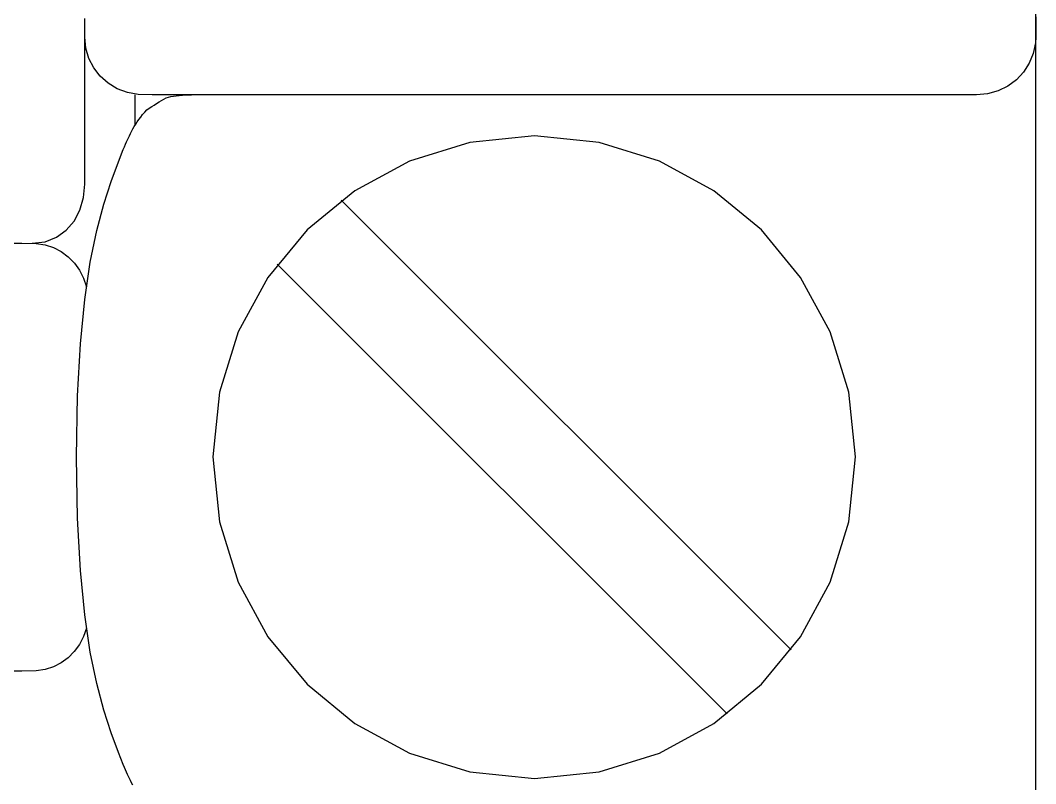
# Model space of a CAD drawing. Extents: x 1 to 47.7, y 0.2 to 35.
# Drawn here: x 35.393 to 35.922, y 7.465 to 7.863 of the extents above; entities that cross this region are included whole.
import ezdxf

# ---------------------------------------------------------------- set-up
doc = ezdxf.new("R2010")
doc.units = 0
doc.header["$MEASUREMENT"] = 0
for name, color, linetype in [('5_1___24__TARGET_LEDS___12', 7, 'CONTINUOUS'), ('6_2___8__INDEPENDENT_INPUT', 7, 'CONTINUOUS'), ('6_3___8__OPTOISO_INDEPENDE', 7, 'CONTINUOUS'), ('6_4___24__OPTOISO_INDEPEND', 7, 'CONTINUOUS'), ('6_5___8__INDEPENDENT_INPUT', 7, 'CONTINUOUS'), ('6_6___8__INDEPENDENT_INPUT', 7, 'CONTINUOUS'), ('6_7___8__OPTOISO_INDEPENDE', 7, 'CONTINUOUS'), ('6_8___8__OPTOISO_INDEPENDE', 7, 'CONTINUOUS')]:
    doc.layers.add(name, color=color, linetype=linetype)

msp = doc.modelspace()

# ---------------------------------------------------------------- linework, layer by layer
at = {"layer": '5_1___24__TARGET_LEDS___12'}
for points in [[(35.92211, 5.25278), (35.92211, 5.54409), (35.92211, 5.8354), (35.92211, 6.12315), (35.92211, 6.26457), (35.92211, 6.40377), (35.92211, 6.54029), (35.92211, 6.6737), (35.92211, 6.80354), (35.92211, 6.92937), (35.92211, 7.05075), (35.92211, 7.16723), (35.92211, 7.27837), (35.92211, 7.38371), (35.92211, 7.48282), (35.92211, 7.57525), (35.92211, 7.66055), (35.92211, 7.70039), (35.92211, 7.73828), (35.92211, 7.77417), (35.92211, 7.80799), (35.92211, 7.8397), (35.92211, 7.86924)], [(35.92211, 7.86459), (35.92211, 7.86279), (35.92211, 7.86068), (35.92211, 7.85852), (35.92211, 7.85653), (35.92211, 7.85497), (35.92211, 7.85408), (35.92196, 7.85106), (35.92087, 7.84553), (35.91879, 7.84041), (35.91581, 7.8358), (35.91205, 7.8318), (35.90761, 7.82852), (35.90258, 7.82605), (35.89708, 7.82449), (35.89121, 7.82395), (35.87462, 7.82395), (35.83051, 7.82395), (35.76735, 7.82395), (35.69359, 7.82395), (35.61772, 7.82395), (35.5482, 7.82395), (35.49351, 7.82395), (35.4621, 7.82395), (35.4548, 7.82409), (35.4491, 7.82515), (35.44382, 7.82718), (35.43908, 7.83006), (35.43496, 7.83372), (35.43158, 7.83803), (35.42904, 7.84291), (35.42744, 7.84825), (35.42688, 7.85395), (35.42688, 7.85443), (35.42688, 7.85569), (35.42688, 7.85749), (35.42688, 7.85959), (35.42688, 7.86176), (35.42688, 7.86374)], [(35.39951, 7.74667), (35.40627, 7.74748), (35.41222, 7.7498), (35.41727, 7.75345), (35.42135, 7.75822), (35.42437, 7.76396), (35.42624, 7.77046), (35.42688, 7.77754), (35.42688, 7.78177), (35.42688, 7.79269), (35.42688, 7.80763), (35.42688, 7.82389), (35.42688, 7.83883), (35.42688, 7.84975), (35.42688, 7.85398)], [(35.45201, 7.46437), (35.45134, 7.46561), (35.45072, 7.46678), (35.45016, 7.46787), (35.44964, 7.46893), (35.44913, 7.46999), (35.44862, 7.4711), (35.44809, 7.4723), (35.44753, 7.47362), (35.44691, 7.47512), (35.44443, 7.48144), (35.44062, 7.49172), (35.4368, 7.50351), (35.43313, 7.51733), (35.42978, 7.5337), (35.42689, 7.55316), (35.42463, 7.57623), (35.42316, 7.60344), (35.42263, 7.6353), (35.42316, 7.66716), (35.42463, 7.69436), (35.42689, 7.71742), (35.42978, 7.73688), (35.43313, 7.75326), (35.4368, 7.76707), (35.44062, 7.77886), (35.44443, 7.78914), (35.44691, 7.79546), (35.44753, 7.79696), (35.44809, 7.79828), (35.44862, 7.79948), (35.44913, 7.80059), (35.44964, 7.80166), (35.45016, 7.80271), (35.45072, 7.8038), (35.45134, 7.80497), (35.45201, 7.80621), (35.45271, 7.80744), (35.45347, 7.80867), (35.45428, 7.8099), (35.45515, 7.81115), (35.45607, 7.8124), (35.45707, 7.81369), (35.45813, 7.815), (35.45929, 7.81622), (35.46054, 7.81702), (35.4618, 7.81784), (35.46306, 7.81869), (35.46433, 7.81952), (35.4656, 7.82033), (35.46687, 7.82109), (35.46812, 7.82178), (35.46937, 7.82237), (35.47051, 7.82279), (35.47174, 7.8231), (35.47311, 7.82336), (35.47459, 7.82356), (35.47615, 7.82372), (35.47775, 7.82384), (35.47935, 7.82392), (35.48092, 7.82396), (35.48242, 7.82398)], [(35.45318, 7.80819), (35.45318, 7.82398)], [(35.79479, 7.53494), (35.56052, 7.76921)], [(35.36185, 7.74667), (35.39409, 7.74667), (35.40159, 7.74659), (35.40626, 7.74587), (35.41064, 7.74442), (35.41468, 7.7423), (35.41832, 7.73959), (35.42151, 7.73635), (35.42419, 7.73263), (35.42629, 7.72849), (35.42776, 7.72401)], [(35.76137, 7.50152), (35.5271, 7.73579)], [(35.42776, 7.54624), (35.42626, 7.5418), (35.42414, 7.53771), (35.42145, 7.53403), (35.41826, 7.53081), (35.41462, 7.52813), (35.41059, 7.52604), (35.40622, 7.52461), (35.40158, 7.52389), (35.39409, 7.52382), (35.36185, 7.52382)]]:
    msp.add_lwpolyline(points, dxfattribs=at)
msp.add_lwpolyline([(35.66113, 7.46794), (35.69481, 7.47134), (35.72618, 7.48109), (35.75456, 7.49652), (35.77929, 7.51696), (35.79968, 7.54174), (35.81508, 7.57018), (35.82481, 7.60161), (35.82821, 7.63537), (35.82481, 7.66906), (35.81508, 7.70046), (35.79968, 7.72887), (35.77929, 7.75362), (35.75456, 7.77405), (35.72618, 7.78948), (35.69481, 7.79923), (35.66113, 7.80263), (35.62743, 7.79923), (35.59601, 7.78948), (35.56757, 7.77405), (35.54278, 7.75362), (35.52232, 7.72887), (35.50686, 7.70046), (35.49709, 7.66906), (35.49368, 7.63537), (35.49709, 7.60161), (35.50686, 7.57018), (35.52232, 7.54174), (35.54278, 7.51696), (35.56757, 7.49652), (35.59601, 7.48109), (35.62743, 7.47134)], close=True, dxfattribs=at)
at = {"layer": '6_2___8__INDEPENDENT_INPUT'}
for points in [[(35.92211, 5.25278), (35.92211, 5.54409), (35.92211, 5.8354), (35.92211, 6.12315), (35.92211, 6.26457), (35.92211, 6.40377), (35.92211, 6.54029), (35.92211, 6.6737), (35.92211, 6.80354), (35.92211, 6.92937), (35.92211, 7.05075), (35.92211, 7.16723), (35.92211, 7.27837), (35.92211, 7.38371), (35.92211, 7.48282), (35.92211, 7.57525), (35.92211, 7.66055), (35.92211, 7.70039), (35.92211, 7.73828), (35.92211, 7.77417), (35.92211, 7.80799), (35.92211, 7.8397), (35.92211, 7.86924)], [(35.92211, 7.86459), (35.92211, 7.86279), (35.92211, 7.86068), (35.92211, 7.85852), (35.92211, 7.85653), (35.92211, 7.85497), (35.92211, 7.85408), (35.92196, 7.85106), (35.92087, 7.84553), (35.91879, 7.84041), (35.91581, 7.8358), (35.91205, 7.8318), (35.90761, 7.82852), (35.90258, 7.82605), (35.89708, 7.82449), (35.89121, 7.82395), (35.87462, 7.82395), (35.83051, 7.82395), (35.76735, 7.82395), (35.69359, 7.82395), (35.61772, 7.82395), (35.5482, 7.82395), (35.49351, 7.82395), (35.4621, 7.82395), (35.4548, 7.82409), (35.4491, 7.82515), (35.44382, 7.82718), (35.43908, 7.83006), (35.43496, 7.83372), (35.43158, 7.83803), (35.42904, 7.84291), (35.42744, 7.84825), (35.42688, 7.85395), (35.42688, 7.85443), (35.42688, 7.85569), (35.42688, 7.85749), (35.42688, 7.85959), (35.42688, 7.86176), (35.42688, 7.86374)], [(35.39951, 7.74667), (35.40627, 7.74748), (35.41222, 7.7498), (35.41727, 7.75345), (35.42135, 7.75822), (35.42437, 7.76396), (35.42624, 7.77046), (35.42688, 7.77754), (35.42688, 7.78177), (35.42688, 7.79269), (35.42688, 7.80763), (35.42688, 7.82389), (35.42688, 7.83883), (35.42688, 7.84975), (35.42688, 7.85398)], [(35.45201, 7.46437), (35.45134, 7.46561), (35.45072, 7.46678), (35.45016, 7.46787), (35.44964, 7.46893), (35.44913, 7.46999), (35.44862, 7.4711), (35.44809, 7.4723), (35.44753, 7.47362), (35.44691, 7.47512), (35.44443, 7.48144), (35.44062, 7.49172), (35.4368, 7.50351), (35.43313, 7.51733), (35.42978, 7.5337), (35.42689, 7.55316), (35.42463, 7.57623), (35.42316, 7.60344), (35.42263, 7.6353), (35.42316, 7.66716), (35.42463, 7.69436), (35.42689, 7.71742), (35.42978, 7.73688), (35.43313, 7.75326), (35.4368, 7.76707), (35.44062, 7.77886), (35.44443, 7.78914), (35.44691, 7.79546), (35.44753, 7.79696), (35.44809, 7.79828), (35.44862, 7.79948), (35.44913, 7.80059), (35.44964, 7.80166), (35.45016, 7.80271), (35.45072, 7.8038), (35.45134, 7.80497), (35.45201, 7.80621), (35.45271, 7.80744), (35.45347, 7.80867), (35.45428, 7.8099), (35.45515, 7.81115), (35.45607, 7.8124), (35.45707, 7.81369), (35.45813, 7.815), (35.45929, 7.81622), (35.46054, 7.81702), (35.4618, 7.81784), (35.46306, 7.81869), (35.46433, 7.81952), (35.4656, 7.82033), (35.46687, 7.82109), (35.46812, 7.82178), (35.46937, 7.82237), (35.47051, 7.82279), (35.47174, 7.8231), (35.47311, 7.82336), (35.47459, 7.82356), (35.47615, 7.82372), (35.47775, 7.82384), (35.47935, 7.82392), (35.48092, 7.82396), (35.48242, 7.82398)], [(35.45318, 7.80819), (35.45318, 7.82398)], [(35.79479, 7.53494), (35.56052, 7.76921)], [(35.36185, 7.74667), (35.39409, 7.74667), (35.40159, 7.74659), (35.40626, 7.74587), (35.41064, 7.74442), (35.41468, 7.7423), (35.41832, 7.73959), (35.42151, 7.73635), (35.42419, 7.73263), (35.42629, 7.72849), (35.42776, 7.72401)], [(35.76137, 7.50152), (35.5271, 7.73579)], [(35.42776, 7.54624), (35.42626, 7.5418), (35.42414, 7.53771), (35.42145, 7.53403), (35.41826, 7.53081), (35.41462, 7.52813), (35.41059, 7.52604), (35.40622, 7.52461), (35.40158, 7.52389), (35.39409, 7.52382), (35.36185, 7.52382)]]:
    msp.add_lwpolyline(points, dxfattribs=at)
msp.add_lwpolyline([(35.66113, 7.46794), (35.69481, 7.47134), (35.72618, 7.48109), (35.75456, 7.49652), (35.77929, 7.51696), (35.79968, 7.54174), (35.81508, 7.57018), (35.82481, 7.60161), (35.82821, 7.63537), (35.82481, 7.66906), (35.81508, 7.70046), (35.79968, 7.72887), (35.77929, 7.75362), (35.75456, 7.77405), (35.72618, 7.78948), (35.69481, 7.79923), (35.66113, 7.80263), (35.62743, 7.79923), (35.59601, 7.78948), (35.56757, 7.77405), (35.54278, 7.75362), (35.52232, 7.72887), (35.50686, 7.70046), (35.49709, 7.66906), (35.49368, 7.63537), (35.49709, 7.60161), (35.50686, 7.57018), (35.52232, 7.54174), (35.54278, 7.51696), (35.56757, 7.49652), (35.59601, 7.48109), (35.62743, 7.47134)], close=True, dxfattribs=at)
at = {"layer": '6_3___8__OPTOISO_INDEPENDE'}
for points in [[(35.92211, 5.25278), (35.92211, 5.54409), (35.92211, 5.8354), (35.92211, 6.12315), (35.92211, 6.26457), (35.92211, 6.40377), (35.92211, 6.54029), (35.92211, 6.6737), (35.92211, 6.80354), (35.92211, 6.92937), (35.92211, 7.05075), (35.92211, 7.16723), (35.92211, 7.27837), (35.92211, 7.38371), (35.92211, 7.48282), (35.92211, 7.57525), (35.92211, 7.66055), (35.92211, 7.70039), (35.92211, 7.73828), (35.92211, 7.77417), (35.92211, 7.80799), (35.92211, 7.8397), (35.92211, 7.86924)], [(35.92211, 7.86459), (35.92211, 7.86279), (35.92211, 7.86068), (35.92211, 7.85852), (35.92211, 7.85653), (35.92211, 7.85497), (35.92211, 7.85408), (35.92196, 7.85106), (35.92087, 7.84553), (35.91879, 7.84041), (35.91581, 7.8358), (35.91205, 7.8318), (35.90761, 7.82852), (35.90258, 7.82605), (35.89708, 7.82449), (35.89121, 7.82395), (35.87462, 7.82395), (35.83051, 7.82395), (35.76735, 7.82395), (35.69359, 7.82395), (35.61772, 7.82395), (35.5482, 7.82395), (35.49351, 7.82395), (35.4621, 7.82395), (35.4548, 7.82409), (35.4491, 7.82515), (35.44382, 7.82718), (35.43908, 7.83006), (35.43496, 7.83372), (35.43158, 7.83803), (35.42904, 7.84291), (35.42744, 7.84825), (35.42688, 7.85395), (35.42688, 7.85443), (35.42688, 7.85569), (35.42688, 7.85749), (35.42688, 7.85959), (35.42688, 7.86176), (35.42688, 7.86374)], [(35.39951, 7.74667), (35.40627, 7.74748), (35.41222, 7.7498), (35.41727, 7.75345), (35.42135, 7.75822), (35.42437, 7.76396), (35.42624, 7.77046), (35.42688, 7.77754), (35.42688, 7.78177), (35.42688, 7.79269), (35.42688, 7.80763), (35.42688, 7.82389), (35.42688, 7.83883), (35.42688, 7.84975), (35.42688, 7.85398)], [(35.45201, 7.46437), (35.45134, 7.46561), (35.45072, 7.46678), (35.45016, 7.46787), (35.44964, 7.46893), (35.44913, 7.46999), (35.44862, 7.4711), (35.44809, 7.4723), (35.44753, 7.47362), (35.44691, 7.47512), (35.44443, 7.48144), (35.44062, 7.49172), (35.4368, 7.50351), (35.43313, 7.51733), (35.42978, 7.5337), (35.42689, 7.55316), (35.42463, 7.57623), (35.42316, 7.60344), (35.42263, 7.6353), (35.42316, 7.66716), (35.42463, 7.69436), (35.42689, 7.71742), (35.42978, 7.73688), (35.43313, 7.75326), (35.4368, 7.76707), (35.44062, 7.77886), (35.44443, 7.78914), (35.44691, 7.79546), (35.44753, 7.79696), (35.44809, 7.79828), (35.44862, 7.79948), (35.44913, 7.80059), (35.44964, 7.80166), (35.45016, 7.80271), (35.45072, 7.8038), (35.45134, 7.80497), (35.45201, 7.80621), (35.45271, 7.80744), (35.45347, 7.80867), (35.45428, 7.8099), (35.45515, 7.81115), (35.45607, 7.8124), (35.45707, 7.81369), (35.45813, 7.815), (35.45929, 7.81622), (35.46054, 7.81702), (35.4618, 7.81784), (35.46306, 7.81869), (35.46433, 7.81952), (35.4656, 7.82033), (35.46687, 7.82109), (35.46812, 7.82178), (35.46937, 7.82237), (35.47051, 7.82279), (35.47174, 7.8231), (35.47311, 7.82336), (35.47459, 7.82356), (35.47615, 7.82372), (35.47775, 7.82384), (35.47935, 7.82392), (35.48092, 7.82396), (35.48242, 7.82398)], [(35.45318, 7.80819), (35.45318, 7.82398)], [(35.79479, 7.53494), (35.56052, 7.76921)], [(35.36185, 7.74667), (35.39409, 7.74667), (35.40159, 7.74659), (35.40626, 7.74587), (35.41064, 7.74442), (35.41468, 7.7423), (35.41832, 7.73959), (35.42151, 7.73635), (35.42419, 7.73263), (35.42629, 7.72849), (35.42776, 7.72401)], [(35.76137, 7.50152), (35.5271, 7.73579)], [(35.42776, 7.54624), (35.42626, 7.5418), (35.42414, 7.53771), (35.42145, 7.53403), (35.41826, 7.53081), (35.41462, 7.52813), (35.41059, 7.52604), (35.40622, 7.52461), (35.40158, 7.52389), (35.39409, 7.52382), (35.36185, 7.52382)]]:
    msp.add_lwpolyline(points, dxfattribs=at)
msp.add_lwpolyline([(35.66113, 7.46794), (35.69481, 7.47134), (35.72618, 7.48109), (35.75456, 7.49652), (35.77929, 7.51696), (35.79968, 7.54174), (35.81508, 7.57018), (35.82481, 7.60161), (35.82821, 7.63537), (35.82481, 7.66906), (35.81508, 7.70046), (35.79968, 7.72887), (35.77929, 7.75362), (35.75456, 7.77405), (35.72618, 7.78948), (35.69481, 7.79923), (35.66113, 7.80263), (35.62743, 7.79923), (35.59601, 7.78948), (35.56757, 7.77405), (35.54278, 7.75362), (35.52232, 7.72887), (35.50686, 7.70046), (35.49709, 7.66906), (35.49368, 7.63537), (35.49709, 7.60161), (35.50686, 7.57018), (35.52232, 7.54174), (35.54278, 7.51696), (35.56757, 7.49652), (35.59601, 7.48109), (35.62743, 7.47134)], close=True, dxfattribs=at)
at = {"layer": '6_4___24__OPTOISO_INDEPEND'}
for points in [[(35.92211, 5.25278), (35.92211, 5.54409), (35.92211, 5.8354), (35.92211, 6.12315), (35.92211, 6.26457), (35.92211, 6.40377), (35.92211, 6.54029), (35.92211, 6.6737), (35.92211, 6.80354), (35.92211, 6.92937), (35.92211, 7.05075), (35.92211, 7.16723), (35.92211, 7.27837), (35.92211, 7.38371), (35.92211, 7.48282), (35.92211, 7.57525), (35.92211, 7.66055), (35.92211, 7.70039), (35.92211, 7.73828), (35.92211, 7.77417), (35.92211, 7.80799), (35.92211, 7.8397), (35.92211, 7.86924)], [(35.92211, 7.86459), (35.92211, 7.86279), (35.92211, 7.86068), (35.92211, 7.85852), (35.92211, 7.85653), (35.92211, 7.85497), (35.92211, 7.85408), (35.92196, 7.85106), (35.92087, 7.84553), (35.91879, 7.84041), (35.91581, 7.8358), (35.91205, 7.8318), (35.90761, 7.82852), (35.90258, 7.82605), (35.89708, 7.82449), (35.89121, 7.82395), (35.87462, 7.82395), (35.83051, 7.82395), (35.76735, 7.82395), (35.69359, 7.82395), (35.61772, 7.82395), (35.5482, 7.82395), (35.49351, 7.82395), (35.4621, 7.82395), (35.4548, 7.82409), (35.4491, 7.82515), (35.44382, 7.82718), (35.43908, 7.83006), (35.43496, 7.83372), (35.43158, 7.83803), (35.42904, 7.84291), (35.42744, 7.84825), (35.42688, 7.85395), (35.42688, 7.85443), (35.42688, 7.85569), (35.42688, 7.85749), (35.42688, 7.85959), (35.42688, 7.86176), (35.42688, 7.86374)], [(35.39951, 7.74667), (35.40627, 7.74748), (35.41222, 7.7498), (35.41727, 7.75345), (35.42135, 7.75822), (35.42437, 7.76396), (35.42624, 7.77046), (35.42688, 7.77754), (35.42688, 7.78177), (35.42688, 7.79269), (35.42688, 7.80763), (35.42688, 7.82389), (35.42688, 7.83883), (35.42688, 7.84975), (35.42688, 7.85398)], [(35.45201, 7.46437), (35.45134, 7.46561), (35.45072, 7.46678), (35.45016, 7.46787), (35.44964, 7.46893), (35.44913, 7.46999), (35.44862, 7.4711), (35.44809, 7.4723), (35.44753, 7.47362), (35.44691, 7.47512), (35.44443, 7.48144), (35.44062, 7.49172), (35.4368, 7.50351), (35.43313, 7.51733), (35.42978, 7.5337), (35.42689, 7.55316), (35.42463, 7.57623), (35.42316, 7.60344), (35.42263, 7.6353), (35.42316, 7.66716), (35.42463, 7.69436), (35.42689, 7.71742), (35.42978, 7.73688), (35.43313, 7.75326), (35.4368, 7.76707), (35.44062, 7.77886), (35.44443, 7.78914), (35.44691, 7.79546), (35.44753, 7.79696), (35.44809, 7.79828), (35.44862, 7.79948), (35.44913, 7.80059), (35.44964, 7.80166), (35.45016, 7.80271), (35.45072, 7.8038), (35.45134, 7.80497), (35.45201, 7.80621), (35.45271, 7.80744), (35.45347, 7.80867), (35.45428, 7.8099), (35.45515, 7.81115), (35.45607, 7.8124), (35.45707, 7.81369), (35.45813, 7.815), (35.45929, 7.81622), (35.46054, 7.81702), (35.4618, 7.81784), (35.46306, 7.81869), (35.46433, 7.81952), (35.4656, 7.82033), (35.46687, 7.82109), (35.46812, 7.82178), (35.46937, 7.82237), (35.47051, 7.82279), (35.47174, 7.8231), (35.47311, 7.82336), (35.47459, 7.82356), (35.47615, 7.82372), (35.47775, 7.82384), (35.47935, 7.82392), (35.48092, 7.82396), (35.48242, 7.82398)], [(35.45318, 7.80819), (35.45318, 7.82398)], [(35.79479, 7.53494), (35.56052, 7.76921)], [(35.36185, 7.74667), (35.39409, 7.74667), (35.40159, 7.74659), (35.40626, 7.74587), (35.41064, 7.74442), (35.41468, 7.7423), (35.41832, 7.73959), (35.42151, 7.73635), (35.42419, 7.73263), (35.42629, 7.72849), (35.42776, 7.72401)], [(35.76137, 7.50152), (35.5271, 7.73579)], [(35.42776, 7.54624), (35.42626, 7.5418), (35.42414, 7.53771), (35.42145, 7.53403), (35.41826, 7.53081), (35.41462, 7.52813), (35.41059, 7.52604), (35.40622, 7.52461), (35.40158, 7.52389), (35.39409, 7.52382), (35.36185, 7.52382)]]:
    msp.add_lwpolyline(points, dxfattribs=at)
msp.add_lwpolyline([(35.66113, 7.46794), (35.69481, 7.47134), (35.72618, 7.48109), (35.75456, 7.49652), (35.77929, 7.51696), (35.79968, 7.54174), (35.81508, 7.57018), (35.82481, 7.60161), (35.82821, 7.63537), (35.82481, 7.66906), (35.81508, 7.70046), (35.79968, 7.72887), (35.77929, 7.75362), (35.75456, 7.77405), (35.72618, 7.78948), (35.69481, 7.79923), (35.66113, 7.80263), (35.62743, 7.79923), (35.59601, 7.78948), (35.56757, 7.77405), (35.54278, 7.75362), (35.52232, 7.72887), (35.50686, 7.70046), (35.49709, 7.66906), (35.49368, 7.63537), (35.49709, 7.60161), (35.50686, 7.57018), (35.52232, 7.54174), (35.54278, 7.51696), (35.56757, 7.49652), (35.59601, 7.48109), (35.62743, 7.47134)], close=True, dxfattribs=at)
at = {"layer": '6_5___8__INDEPENDENT_INPUT'}
for points in [[(35.92211, 5.25278), (35.92211, 5.54409), (35.92211, 5.8354), (35.92211, 6.12315), (35.92211, 6.26457), (35.92211, 6.40377), (35.92211, 6.54029), (35.92211, 6.6737), (35.92211, 6.80354), (35.92211, 6.92937), (35.92211, 7.05075), (35.92211, 7.16723), (35.92211, 7.27837), (35.92211, 7.38371), (35.92211, 7.48282), (35.92211, 7.57525), (35.92211, 7.66055), (35.92211, 7.70039), (35.92211, 7.73828), (35.92211, 7.77417), (35.92211, 7.80799), (35.92211, 7.8397), (35.92211, 7.86924)], [(35.92211, 7.86459), (35.92211, 7.86279), (35.92211, 7.86068), (35.92211, 7.85852), (35.92211, 7.85653), (35.92211, 7.85497), (35.92211, 7.85408), (35.92196, 7.85106), (35.92087, 7.84553), (35.91879, 7.84041), (35.91581, 7.8358), (35.91205, 7.8318), (35.90761, 7.82852), (35.90258, 7.82605), (35.89708, 7.82449), (35.89121, 7.82395), (35.87462, 7.82395), (35.83051, 7.82395), (35.76735, 7.82395), (35.69359, 7.82395), (35.61772, 7.82395), (35.5482, 7.82395), (35.49351, 7.82395), (35.4621, 7.82395), (35.4548, 7.82409), (35.4491, 7.82515), (35.44382, 7.82718), (35.43908, 7.83006), (35.43496, 7.83372), (35.43158, 7.83803), (35.42904, 7.84291), (35.42744, 7.84825), (35.42688, 7.85395), (35.42688, 7.85443), (35.42688, 7.85569), (35.42688, 7.85749), (35.42688, 7.85959), (35.42688, 7.86176), (35.42688, 7.86374)], [(35.39951, 7.74667), (35.40627, 7.74748), (35.41222, 7.7498), (35.41727, 7.75345), (35.42135, 7.75822), (35.42437, 7.76396), (35.42624, 7.77046), (35.42688, 7.77754), (35.42688, 7.78177), (35.42688, 7.79269), (35.42688, 7.80763), (35.42688, 7.82389), (35.42688, 7.83883), (35.42688, 7.84975), (35.42688, 7.85398)], [(35.45201, 7.46437), (35.45134, 7.46561), (35.45072, 7.46678), (35.45016, 7.46787), (35.44964, 7.46893), (35.44913, 7.46999), (35.44862, 7.4711), (35.44809, 7.4723), (35.44753, 7.47362), (35.44691, 7.47512), (35.44443, 7.48144), (35.44062, 7.49172), (35.4368, 7.50351), (35.43313, 7.51733), (35.42978, 7.5337), (35.42689, 7.55316), (35.42463, 7.57623), (35.42316, 7.60344), (35.42263, 7.6353), (35.42316, 7.66716), (35.42463, 7.69436), (35.42689, 7.71742), (35.42978, 7.73688), (35.43313, 7.75326), (35.4368, 7.76707), (35.44062, 7.77886), (35.44443, 7.78914), (35.44691, 7.79546), (35.44753, 7.79696), (35.44809, 7.79828), (35.44862, 7.79948), (35.44913, 7.80059), (35.44964, 7.80166), (35.45016, 7.80271), (35.45072, 7.8038), (35.45134, 7.80497), (35.45201, 7.80621), (35.45271, 7.80744), (35.45347, 7.80867), (35.45428, 7.8099), (35.45515, 7.81115), (35.45607, 7.8124), (35.45707, 7.81369), (35.45813, 7.815), (35.45929, 7.81622), (35.46054, 7.81702), (35.4618, 7.81784), (35.46306, 7.81869), (35.46433, 7.81952), (35.4656, 7.82033), (35.46687, 7.82109), (35.46812, 7.82178), (35.46937, 7.82237), (35.47051, 7.82279), (35.47174, 7.8231), (35.47311, 7.82336), (35.47459, 7.82356), (35.47615, 7.82372), (35.47775, 7.82384), (35.47935, 7.82392), (35.48092, 7.82396), (35.48242, 7.82398)], [(35.45318, 7.80819), (35.45318, 7.82398)], [(35.79479, 7.53494), (35.56052, 7.76921)], [(35.36185, 7.74667), (35.39409, 7.74667), (35.40159, 7.74659), (35.40626, 7.74587), (35.41064, 7.74442), (35.41468, 7.7423), (35.41832, 7.73959), (35.42151, 7.73635), (35.42419, 7.73263), (35.42629, 7.72849), (35.42776, 7.72401)], [(35.76137, 7.50152), (35.5271, 7.73579)], [(35.42776, 7.54624), (35.42626, 7.5418), (35.42414, 7.53771), (35.42145, 7.53403), (35.41826, 7.53081), (35.41462, 7.52813), (35.41059, 7.52604), (35.40622, 7.52461), (35.40158, 7.52389), (35.39409, 7.52382), (35.36185, 7.52382)]]:
    msp.add_lwpolyline(points, dxfattribs=at)
msp.add_lwpolyline([(35.66113, 7.46794), (35.69481, 7.47134), (35.72618, 7.48109), (35.75456, 7.49652), (35.77929, 7.51696), (35.79968, 7.54174), (35.81508, 7.57018), (35.82481, 7.60161), (35.82821, 7.63537), (35.82481, 7.66906), (35.81508, 7.70046), (35.79968, 7.72887), (35.77929, 7.75362), (35.75456, 7.77405), (35.72618, 7.78948), (35.69481, 7.79923), (35.66113, 7.80263), (35.62743, 7.79923), (35.59601, 7.78948), (35.56757, 7.77405), (35.54278, 7.75362), (35.52232, 7.72887), (35.50686, 7.70046), (35.49709, 7.66906), (35.49368, 7.63537), (35.49709, 7.60161), (35.50686, 7.57018), (35.52232, 7.54174), (35.54278, 7.51696), (35.56757, 7.49652), (35.59601, 7.48109), (35.62743, 7.47134)], close=True, dxfattribs=at)
at = {"layer": '6_6___8__INDEPENDENT_INPUT'}
for points in [[(35.92211, 5.25278), (35.92211, 5.54409), (35.92211, 5.8354), (35.92211, 6.12315), (35.92211, 6.26457), (35.92211, 6.40377), (35.92211, 6.54029), (35.92211, 6.6737), (35.92211, 6.80354), (35.92211, 6.92937), (35.92211, 7.05075), (35.92211, 7.16723), (35.92211, 7.27837), (35.92211, 7.38371), (35.92211, 7.48282), (35.92211, 7.57525), (35.92211, 7.66055), (35.92211, 7.70039), (35.92211, 7.73828), (35.92211, 7.77417), (35.92211, 7.80799), (35.92211, 7.8397), (35.92211, 7.86924)], [(35.92211, 7.86459), (35.92211, 7.86279), (35.92211, 7.86068), (35.92211, 7.85852), (35.92211, 7.85653), (35.92211, 7.85497), (35.92211, 7.85408), (35.92196, 7.85106), (35.92087, 7.84553), (35.91879, 7.84041), (35.91581, 7.8358), (35.91205, 7.8318), (35.90761, 7.82852), (35.90258, 7.82605), (35.89708, 7.82449), (35.89121, 7.82395), (35.87462, 7.82395), (35.83051, 7.82395), (35.76735, 7.82395), (35.69359, 7.82395), (35.61772, 7.82395), (35.5482, 7.82395), (35.49351, 7.82395), (35.4621, 7.82395), (35.4548, 7.82409), (35.4491, 7.82515), (35.44382, 7.82718), (35.43908, 7.83006), (35.43496, 7.83372), (35.43158, 7.83803), (35.42904, 7.84291), (35.42744, 7.84825), (35.42688, 7.85395), (35.42688, 7.85443), (35.42688, 7.85569), (35.42688, 7.85749), (35.42688, 7.85959), (35.42688, 7.86176), (35.42688, 7.86374)], [(35.39951, 7.74667), (35.40627, 7.74748), (35.41222, 7.7498), (35.41727, 7.75345), (35.42135, 7.75822), (35.42437, 7.76396), (35.42624, 7.77046), (35.42688, 7.77754), (35.42688, 7.78177), (35.42688, 7.79269), (35.42688, 7.80763), (35.42688, 7.82389), (35.42688, 7.83883), (35.42688, 7.84975), (35.42688, 7.85398)], [(35.45201, 7.46437), (35.45134, 7.46561), (35.45072, 7.46678), (35.45016, 7.46787), (35.44964, 7.46893), (35.44913, 7.46999), (35.44862, 7.4711), (35.44809, 7.4723), (35.44753, 7.47362), (35.44691, 7.47512), (35.44443, 7.48144), (35.44062, 7.49172), (35.4368, 7.50351), (35.43313, 7.51733), (35.42978, 7.5337), (35.42689, 7.55316), (35.42463, 7.57623), (35.42316, 7.60344), (35.42263, 7.6353), (35.42316, 7.66716), (35.42463, 7.69436), (35.42689, 7.71742), (35.42978, 7.73688), (35.43313, 7.75326), (35.4368, 7.76707), (35.44062, 7.77886), (35.44443, 7.78914), (35.44691, 7.79546), (35.44753, 7.79696), (35.44809, 7.79828), (35.44862, 7.79948), (35.44913, 7.80059), (35.44964, 7.80166), (35.45016, 7.80271), (35.45072, 7.8038), (35.45134, 7.80497), (35.45201, 7.80621), (35.45271, 7.80744), (35.45347, 7.80867), (35.45428, 7.8099), (35.45515, 7.81115), (35.45607, 7.8124), (35.45707, 7.81369), (35.45813, 7.815), (35.45929, 7.81622), (35.46054, 7.81702), (35.4618, 7.81784), (35.46306, 7.81869), (35.46433, 7.81952), (35.4656, 7.82033), (35.46687, 7.82109), (35.46812, 7.82178), (35.46937, 7.82237), (35.47051, 7.82279), (35.47174, 7.8231), (35.47311, 7.82336), (35.47459, 7.82356), (35.47615, 7.82372), (35.47775, 7.82384), (35.47935, 7.82392), (35.48092, 7.82396), (35.48242, 7.82398)], [(35.45318, 7.80819), (35.45318, 7.82398)], [(35.79479, 7.53494), (35.56052, 7.76921)], [(35.36185, 7.74667), (35.39409, 7.74667), (35.40159, 7.74659), (35.40626, 7.74587), (35.41064, 7.74442), (35.41468, 7.7423), (35.41832, 7.73959), (35.42151, 7.73635), (35.42419, 7.73263), (35.42629, 7.72849), (35.42776, 7.72401)], [(35.76137, 7.50152), (35.5271, 7.73579)], [(35.42776, 7.54624), (35.42626, 7.5418), (35.42414, 7.53771), (35.42145, 7.53403), (35.41826, 7.53081), (35.41462, 7.52813), (35.41059, 7.52604), (35.40622, 7.52461), (35.40158, 7.52389), (35.39409, 7.52382), (35.36185, 7.52382)]]:
    msp.add_lwpolyline(points, dxfattribs=at)
msp.add_lwpolyline([(35.66113, 7.46794), (35.69481, 7.47134), (35.72618, 7.48109), (35.75456, 7.49652), (35.77929, 7.51696), (35.79968, 7.54174), (35.81508, 7.57018), (35.82481, 7.60161), (35.82821, 7.63537), (35.82481, 7.66906), (35.81508, 7.70046), (35.79968, 7.72887), (35.77929, 7.75362), (35.75456, 7.77405), (35.72618, 7.78948), (35.69481, 7.79923), (35.66113, 7.80263), (35.62743, 7.79923), (35.59601, 7.78948), (35.56757, 7.77405), (35.54278, 7.75362), (35.52232, 7.72887), (35.50686, 7.70046), (35.49709, 7.66906), (35.49368, 7.63537), (35.49709, 7.60161), (35.50686, 7.57018), (35.52232, 7.54174), (35.54278, 7.51696), (35.56757, 7.49652), (35.59601, 7.48109), (35.62743, 7.47134)], close=True, dxfattribs=at)
at = {"layer": '6_7___8__OPTOISO_INDEPENDE'}
for points in [[(35.92211, 5.25278), (35.92211, 5.54409), (35.92211, 5.8354), (35.92211, 6.12315), (35.92211, 6.26457), (35.92211, 6.40377), (35.92211, 6.54029), (35.92211, 6.6737), (35.92211, 6.80354), (35.92211, 6.92937), (35.92211, 7.05075), (35.92211, 7.16723), (35.92211, 7.27837), (35.92211, 7.38371), (35.92211, 7.48282), (35.92211, 7.57525), (35.92211, 7.66055), (35.92211, 7.70039), (35.92211, 7.73828), (35.92211, 7.77417), (35.92211, 7.80799), (35.92211, 7.8397), (35.92211, 7.86924)], [(35.92211, 7.86459), (35.92211, 7.86279), (35.92211, 7.86068), (35.92211, 7.85852), (35.92211, 7.85653), (35.92211, 7.85497), (35.92211, 7.85408), (35.92196, 7.85106), (35.92087, 7.84553), (35.91879, 7.84041), (35.91581, 7.8358), (35.91205, 7.8318), (35.90761, 7.82852), (35.90258, 7.82605), (35.89708, 7.82449), (35.89121, 7.82395), (35.87462, 7.82395), (35.83051, 7.82395), (35.76735, 7.82395), (35.69359, 7.82395), (35.61772, 7.82395), (35.5482, 7.82395), (35.49351, 7.82395), (35.4621, 7.82395), (35.4548, 7.82409), (35.4491, 7.82515), (35.44382, 7.82718), (35.43908, 7.83006), (35.43496, 7.83372), (35.43158, 7.83803), (35.42904, 7.84291), (35.42744, 7.84825), (35.42688, 7.85395), (35.42688, 7.85443), (35.42688, 7.85569), (35.42688, 7.85749), (35.42688, 7.85959), (35.42688, 7.86176), (35.42688, 7.86374)], [(35.39951, 7.74667), (35.40627, 7.74748), (35.41222, 7.7498), (35.41727, 7.75345), (35.42135, 7.75822), (35.42437, 7.76396), (35.42624, 7.77046), (35.42688, 7.77754), (35.42688, 7.78177), (35.42688, 7.79269), (35.42688, 7.80763), (35.42688, 7.82389), (35.42688, 7.83883), (35.42688, 7.84975), (35.42688, 7.85398)], [(35.45201, 7.46437), (35.45134, 7.46561), (35.45072, 7.46678), (35.45016, 7.46787), (35.44964, 7.46893), (35.44913, 7.46999), (35.44862, 7.4711), (35.44809, 7.4723), (35.44753, 7.47362), (35.44691, 7.47512), (35.44443, 7.48144), (35.44062, 7.49172), (35.4368, 7.50351), (35.43313, 7.51733), (35.42978, 7.5337), (35.42689, 7.55316), (35.42463, 7.57623), (35.42316, 7.60344), (35.42263, 7.6353), (35.42316, 7.66716), (35.42463, 7.69436), (35.42689, 7.71742), (35.42978, 7.73688), (35.43313, 7.75326), (35.4368, 7.76707), (35.44062, 7.77886), (35.44443, 7.78914), (35.44691, 7.79546), (35.44753, 7.79696), (35.44809, 7.79828), (35.44862, 7.79948), (35.44913, 7.80059), (35.44964, 7.80166), (35.45016, 7.80271), (35.45072, 7.8038), (35.45134, 7.80497), (35.45201, 7.80621), (35.45271, 7.80744), (35.45347, 7.80867), (35.45428, 7.8099), (35.45515, 7.81115), (35.45607, 7.8124), (35.45707, 7.81369), (35.45813, 7.815), (35.45929, 7.81622), (35.46054, 7.81702), (35.4618, 7.81784), (35.46306, 7.81869), (35.46433, 7.81952), (35.4656, 7.82033), (35.46687, 7.82109), (35.46812, 7.82178), (35.46937, 7.82237), (35.47051, 7.82279), (35.47174, 7.8231), (35.47311, 7.82336), (35.47459, 7.82356), (35.47615, 7.82372), (35.47775, 7.82384), (35.47935, 7.82392), (35.48092, 7.82396), (35.48242, 7.82398)], [(35.45318, 7.80819), (35.45318, 7.82398)], [(35.79479, 7.53494), (35.56052, 7.76921)], [(35.36185, 7.74667), (35.39409, 7.74667), (35.40159, 7.74659), (35.40626, 7.74587), (35.41064, 7.74442), (35.41468, 7.7423), (35.41832, 7.73959), (35.42151, 7.73635), (35.42419, 7.73263), (35.42629, 7.72849), (35.42776, 7.72401)], [(35.76137, 7.50152), (35.5271, 7.73579)], [(35.42776, 7.54624), (35.42626, 7.5418), (35.42414, 7.53771), (35.42145, 7.53403), (35.41826, 7.53081), (35.41462, 7.52813), (35.41059, 7.52604), (35.40622, 7.52461), (35.40158, 7.52389), (35.39409, 7.52382), (35.36185, 7.52382)]]:
    msp.add_lwpolyline(points, dxfattribs=at)
msp.add_lwpolyline([(35.66113, 7.46794), (35.69481, 7.47134), (35.72618, 7.48109), (35.75456, 7.49652), (35.77929, 7.51696), (35.79968, 7.54174), (35.81508, 7.57018), (35.82481, 7.60161), (35.82821, 7.63537), (35.82481, 7.66906), (35.81508, 7.70046), (35.79968, 7.72887), (35.77929, 7.75362), (35.75456, 7.77405), (35.72618, 7.78948), (35.69481, 7.79923), (35.66113, 7.80263), (35.62743, 7.79923), (35.59601, 7.78948), (35.56757, 7.77405), (35.54278, 7.75362), (35.52232, 7.72887), (35.50686, 7.70046), (35.49709, 7.66906), (35.49368, 7.63537), (35.49709, 7.60161), (35.50686, 7.57018), (35.52232, 7.54174), (35.54278, 7.51696), (35.56757, 7.49652), (35.59601, 7.48109), (35.62743, 7.47134)], close=True, dxfattribs=at)
at = {"layer": '6_8___8__OPTOISO_INDEPENDE'}
for points in [[(35.92211, 5.25278), (35.92211, 5.54409), (35.92211, 5.8354), (35.92211, 6.12315), (35.92211, 6.26457), (35.92211, 6.40377), (35.92211, 6.54029), (35.92211, 6.6737), (35.92211, 6.80354), (35.92211, 6.92937), (35.92211, 7.05075), (35.92211, 7.16723), (35.92211, 7.27837), (35.92211, 7.38371), (35.92211, 7.48282), (35.92211, 7.57525), (35.92211, 7.66055), (35.92211, 7.70039), (35.92211, 7.73828), (35.92211, 7.77417), (35.92211, 7.80799), (35.92211, 7.8397), (35.92211, 7.86924)], [(35.92211, 7.86459), (35.92211, 7.86279), (35.92211, 7.86068), (35.92211, 7.85852), (35.92211, 7.85653), (35.92211, 7.85497), (35.92211, 7.85408), (35.92196, 7.85106), (35.92087, 7.84553), (35.91879, 7.84041), (35.91581, 7.8358), (35.91205, 7.8318), (35.90761, 7.82852), (35.90258, 7.82605), (35.89708, 7.82449), (35.89121, 7.82395), (35.87462, 7.82395), (35.83051, 7.82395), (35.76735, 7.82395), (35.69359, 7.82395), (35.61772, 7.82395), (35.5482, 7.82395), (35.49351, 7.82395), (35.4621, 7.82395), (35.4548, 7.82409), (35.4491, 7.82515), (35.44382, 7.82718), (35.43908, 7.83006), (35.43496, 7.83372), (35.43158, 7.83803), (35.42904, 7.84291), (35.42744, 7.84825), (35.42688, 7.85395), (35.42688, 7.85443), (35.42688, 7.85569), (35.42688, 7.85749), (35.42688, 7.85959), (35.42688, 7.86176), (35.42688, 7.86374)], [(35.39951, 7.74667), (35.40627, 7.74748), (35.41222, 7.7498), (35.41727, 7.75345), (35.42135, 7.75822), (35.42437, 7.76396), (35.42624, 7.77046), (35.42688, 7.77754), (35.42688, 7.78177), (35.42688, 7.79269), (35.42688, 7.80763), (35.42688, 7.82389), (35.42688, 7.83883), (35.42688, 7.84975), (35.42688, 7.85398)], [(35.45201, 7.46437), (35.45134, 7.46561), (35.45072, 7.46678), (35.45016, 7.46787), (35.44964, 7.46893), (35.44913, 7.46999), (35.44862, 7.4711), (35.44809, 7.4723), (35.44753, 7.47362), (35.44691, 7.47512), (35.44443, 7.48144), (35.44062, 7.49172), (35.4368, 7.50351), (35.43313, 7.51733), (35.42978, 7.5337), (35.42689, 7.55316), (35.42463, 7.57623), (35.42316, 7.60344), (35.42263, 7.6353), (35.42316, 7.66716), (35.42463, 7.69436), (35.42689, 7.71742), (35.42978, 7.73688), (35.43313, 7.75326), (35.4368, 7.76707), (35.44062, 7.77886), (35.44443, 7.78914), (35.44691, 7.79546), (35.44753, 7.79696), (35.44809, 7.79828), (35.44862, 7.79948), (35.44913, 7.80059), (35.44964, 7.80166), (35.45016, 7.80271), (35.45072, 7.8038), (35.45134, 7.80497), (35.45201, 7.80621), (35.45271, 7.80744), (35.45347, 7.80867), (35.45428, 7.8099), (35.45515, 7.81115), (35.45607, 7.8124), (35.45707, 7.81369), (35.45813, 7.815), (35.45929, 7.81622), (35.46054, 7.81702), (35.4618, 7.81784), (35.46306, 7.81869), (35.46433, 7.81952), (35.4656, 7.82033), (35.46687, 7.82109), (35.46812, 7.82178), (35.46937, 7.82237), (35.47051, 7.82279), (35.47174, 7.8231), (35.47311, 7.82336), (35.47459, 7.82356), (35.47615, 7.82372), (35.47775, 7.82384), (35.47935, 7.82392), (35.48092, 7.82396), (35.48242, 7.82398)], [(35.45318, 7.80819), (35.45318, 7.82398)], [(35.79479, 7.53494), (35.56052, 7.76921)], [(35.36185, 7.74667), (35.39409, 7.74667), (35.40159, 7.74659), (35.40626, 7.74587), (35.41064, 7.74442), (35.41468, 7.7423), (35.41832, 7.73959), (35.42151, 7.73635), (35.42419, 7.73263), (35.42629, 7.72849), (35.42776, 7.72401)], [(35.76137, 7.50152), (35.5271, 7.73579)], [(35.42776, 7.54624), (35.42626, 7.5418), (35.42414, 7.53771), (35.42145, 7.53403), (35.41826, 7.53081), (35.41462, 7.52813), (35.41059, 7.52604), (35.40622, 7.52461), (35.40158, 7.52389), (35.39409, 7.52382), (35.36185, 7.52382)]]:
    msp.add_lwpolyline(points, dxfattribs=at)
msp.add_lwpolyline([(35.66113, 7.46794), (35.69481, 7.47134), (35.72618, 7.48109), (35.75456, 7.49652), (35.77929, 7.51696), (35.79968, 7.54174), (35.81508, 7.57018), (35.82481, 7.60161), (35.82821, 7.63537), (35.82481, 7.66906), (35.81508, 7.70046), (35.79968, 7.72887), (35.77929, 7.75362), (35.75456, 7.77405), (35.72618, 7.78948), (35.69481, 7.79923), (35.66113, 7.80263), (35.62743, 7.79923), (35.59601, 7.78948), (35.56757, 7.77405), (35.54278, 7.75362), (35.52232, 7.72887), (35.50686, 7.70046), (35.49709, 7.66906), (35.49368, 7.63537), (35.49709, 7.60161), (35.50686, 7.57018), (35.52232, 7.54174), (35.54278, 7.51696), (35.56757, 7.49652), (35.59601, 7.48109), (35.62743, 7.47134)], close=True, dxfattribs=at)

doc.saveas('drawing.dxf')
